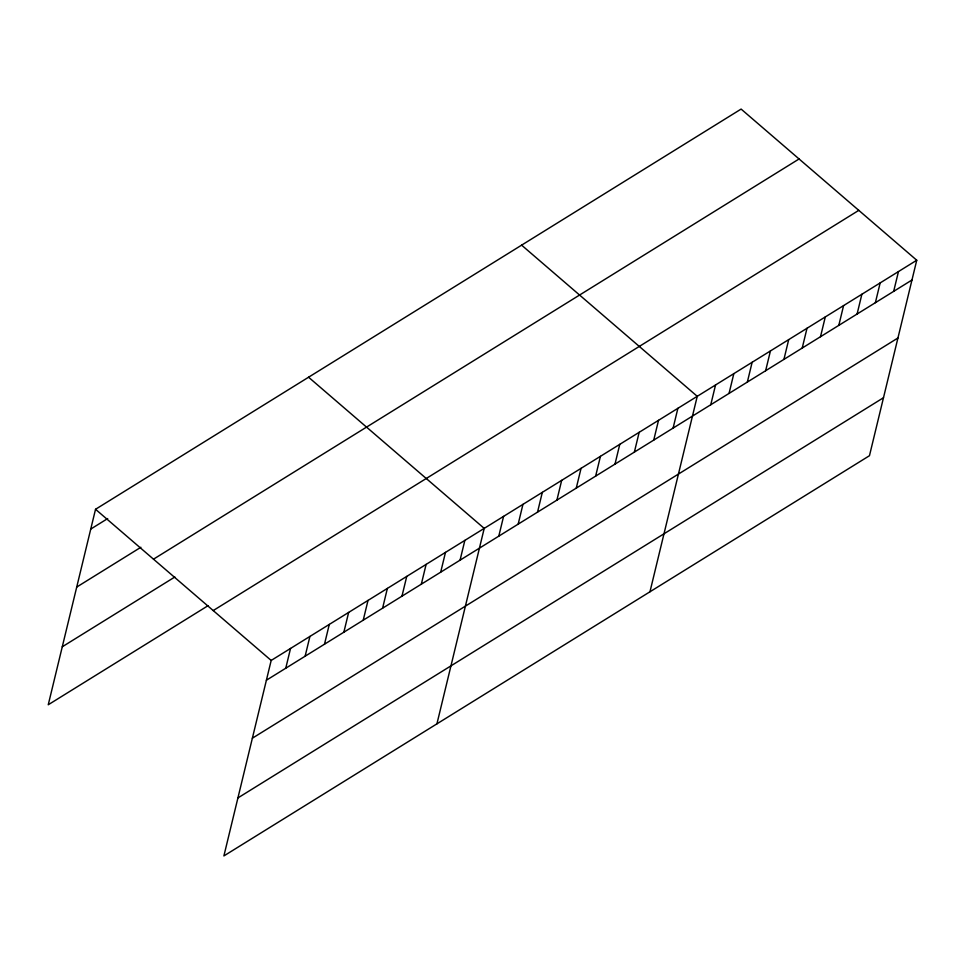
<?xml version="1.0" encoding="UTF-8"?>
<svg xmlns="http://www.w3.org/2000/svg" width="965" height="965" viewBox="0 0 965 965"><rect width="100%" height="100%" fill="white"/><g stroke="black" fill="none" stroke-linecap="round" stroke-linejoin="round"><path stroke-width="1.45" d="M916.75 260.236L271.177 660.446L223.892 855.919L869.465 455.709L916.75 260.236L741.108 109.081L95.535 509.291L48.25 704.764L208.03 605.706M285.761 668.226L290.537 648.444M305.121 656.224L309.91 636.442M324.493 644.21L329.282 624.427M343.854 632.208L348.642 612.425M363.226 620.206L368.015 600.423M382.598 608.191L387.375 588.409M401.959 596.189L406.748 576.407M421.331 584.187L426.108 564.404M440.691 572.173L445.48 552.39M460.064 560.17L464.853 540.388M436.928 723.847L484.213 528.386L308.583 377.231M498.796 536.154L503.585 516.371M518.169 524.152L522.946 504.369M537.529 512.15L542.318 492.367M556.902 500.135L561.678 480.353M576.262 488.133L581.051 468.351M595.634 476.131L600.423 456.349M614.995 464.117L619.783 444.334M634.367 452.115L639.156 432.332M653.739 440.112L658.516 420.33M673.1 428.098L677.888 408.316M649.964 591.774L697.249 396.313L521.619 245.158M710.759 404.757L715.548 384.975M729.045 393.418L733.834 373.636M747.344 382.08L752.133 362.297M765.631 370.741L770.42 350.958M783.93 359.402L788.707 339.62M802.217 348.063L807.005 328.281M820.503 336.725L825.292 316.942M838.802 325.386L843.579 305.603M857.089 314.047L861.878 294.265M875.376 302.696L880.164 282.914M893.674 291.358L898.463 271.575M90.746 529.073L107.694 518.567M76.73 587.058L140.878 547.276M153.495 559.181L799.068 158.972M62.279 646.779L174.846 576.998M213.217 610.568L858.79 210.358M266.388 680.228L911.961 280.019M252.36 738.213L897.933 338.003M237.909 797.934L883.494 397.725M95.535 509.291L271.177 660.446"/></g></svg>
